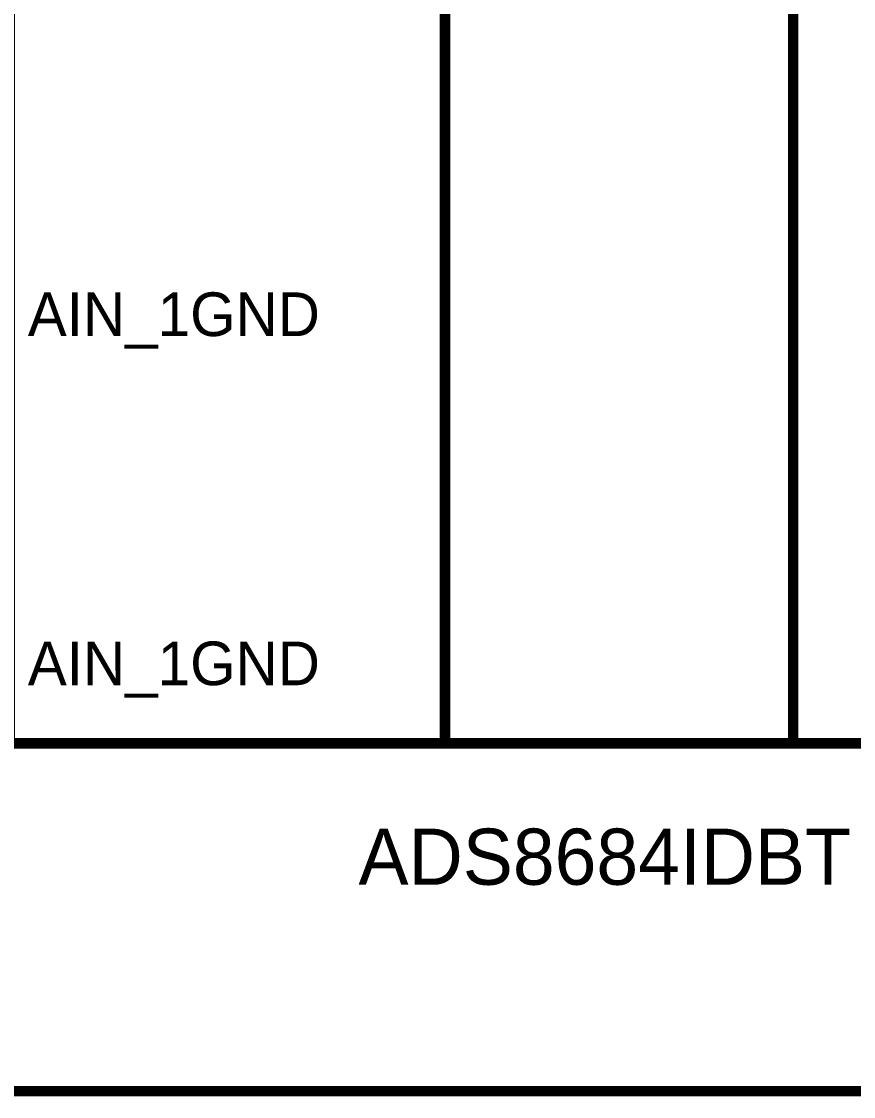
# Model space of a CAD drawing. Header units: inches. Extents: x 0 to 594, y 0 to 420.
# Drawn here: x 152.84 to 176.74, y 162.34 to 193.24 of the extents above; entities that cross this region are included whole.
import ezdxf

# ---------------------------------------------------------------- set-up
doc = ezdxf.new("R2010")
doc.units = ezdxf.units.IN
doc.layers.add('Sheet', color=255, linetype='Continuous')

msp = doc.modelspace()

# ---------------------------------------------------------------- linework, layer by layer
at = {"layer": 'Sheet'}
msp.add_lwpolyline([(152.509, 287.496, 0.3, 0.3, 0), (187.506, 287.496, 0.3, 0.3, 0), (187.506, 172.495, 0.3, 0.3, 0), (152.509, 172.495, 0.3, 0.3, 0), (152.509, 287.496, 0.3, 0.3, 0)], format="xyseb", close=True, dxfattribs=at)
for points in [[(165.007, 287.496, 0.3, 0.3, 0), (165.007, 172.495, 0.3, 0.3, 0)], [(175.008, 287.496, 0.3, 0.3, 0), (175.008, 172.495, 0.3, 0.3, 0)], [(197.507, 184.993, 0.3, 0.3, 0), (207.508, 184.993, 0.3, 0.3, 0), (207.508, 162.495, 0.3, 0.3, 0), (132.508, 162.495, 0.3, 0.3, 0)]]:
    msp.add_lwpolyline(points, format="xyseb", dxfattribs=at)

# ---------------------------------------------------------------- texts
for s, height, p in [('AIN_1GND', 1.2543, (153.024, 184.198)), ('AIN_1GND', 1.2543, (153.024, 174.164)), ('ADS8684IDBT', 1.61263, (162.521, 168.43))]:
    msp.add_text(s, height=height, dxfattribs=at).set_placement(p)

doc.saveas('drawing.dxf')
